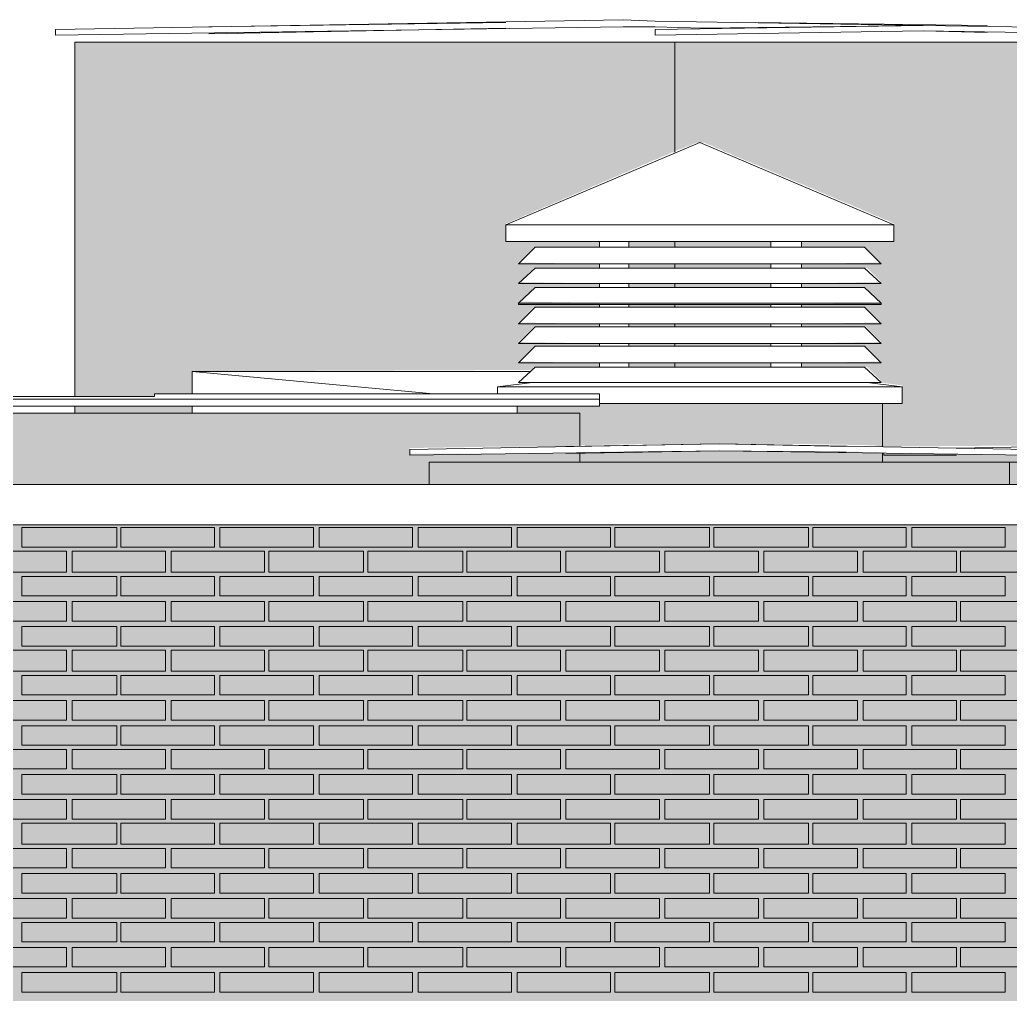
# Model space of a CAD drawing. Header units: millimetres. Extents: x -28928 to 100580, y -22867 to 36490.
# Drawn here: x -16805 to -13801, y 7605 to 10560 of the extents above; entities that cross this region are included whole.
import ezdxf

# ---------------------------------------------------------------- set-up
doc = ezdxf.new("R2010")
doc.units = ezdxf.units.MM
doc.layers.add('PDF _Геометрия', color=7, linetype='Continuous', true_color=0x8f8e8d)
doc.layers.add('PDF _Сплошная заливка', color=7, linetype='Continuous', true_color=0xffffff)

msp = doc.modelspace()

# ---------------------------------------------------------------- hatches: boundary and pattern name
at = {"layer": 'PDF _Сплошная заливка', "true_color": 0x383e42, "transparency": 33554559}
h = msp.add_hatch(color=250, dxfattribs=at)
h.paths.add_polyline_path([(-14818.2, 9819.5), (-14957.8, 9819.5), (-14957.8, 9806.8), (-14818.2, 9806.8)])
h.paths.add_polyline_path([(-14818.2, 9578.4), (-14957.8, 9578.4), (-14957.8, 9569.9), (-14818.2, 9569.9)])
h.paths.add_polyline_path([(-14818.2, 9519.1), (-14957.8, 9519.1), (-14957.8, 9506.4), (-14818.2, 9506.4)])
h.paths.add_polyline_path([(-14818.2, 9637.6), (-14957.8, 9637.6), (-14957.8, 9629.1), (-14818.2, 9629.1)])
h.paths.add_polyline_path([(-16282, 9366.8), (-16282, 9388), (-16637.4, 9388), (-16637.4, 9366.8)])
h.paths.add_polyline_path([(-14818.2, 9696.8), (-14957.8, 9696.8), (-14957.8, 9688.4), (-14818.2, 9688.4)])
h.paths.add_polyline_path([(-14826.6, 10158), (-14818.2, 10158), (-14818.2, 10492.2), (-16637.4, 10492.2), (-16637.4, 9417.6), (-16396.3, 9417.6), (-16396.3, 9426), (-16282, 9426), (-16282, 9493.7), (-15258.2, 9498), (-15249.7, 9502.2), (-15245.5, 9506.4), (-15046.6, 9506.4), (-15046.6, 9519.1), (-15292, 9523.4), (-15245.5, 9569.9), (-15046.6, 9569.9), (-15046.6, 9578.4), (-15292, 9582.6), (-15245.5, 9629.1), (-15046.6, 9629.1), (-15046.6, 9637.6), (-15292, 9641.8), (-15245.5, 9688.4), (-15046.6, 9688.4), (-15046.6, 9701), (-15292, 9705.3), (-15283.6, 9709.5), (-15245.5, 9747.6), (-15046.6, 9747.6), (-15046.6, 9760.3), (-15292, 9764.5), (-15283.6, 9768.7), (-15245.5, 9806.8), (-15046.6, 9806.8), (-15046.6, 9819.5), (-15292, 9823.7), (-15245.5, 9870.3), (-15046.6, 9870.3), (-15046.6, 9887.2), (-15330.1, 9887.2), (-15330.1, 9942.2), (-15317.4, 9946.4), (-15300.5, 9954.9), (-15287.8, 9959.1), (-15270.9, 9967.6), (-15258.2, 9971.8), (-15241.3, 9980.3), (-15228.6, 9984.5), (-15211.6, 9993), (-15198.9, 9997.2), (-15182, 10005.7), (-15169.3, 10009.9), (-15152.4, 10018.4), (-15139.7, 10022.6), (-15122.8, 10031), (-15110.1, 10035.3), (-15093.2, 10043.7), (-15080.5, 10048), (-15063.6, 10056.4), (-15050.9, 10060.7), (-15033.9, 10069.1), (-15021.3, 10073.4), (-15004.3, 10081.8), (-14991.6, 10086), (-14974.7, 10094.5), (-14962, 10098.7), (-14945.1, 10107.2), (-14932.4, 10111.4), (-14915.5, 10119.9), (-14902.8, 10124.1), (-14885.9, 10132.6), (-14873.2, 10136.8), (-14856.3, 10145.3), (-14843.6, 10149.5)])
h.paths.add_polyline_path([(-14818.2, 9760.3), (-14957.8, 9760.3), (-14957.8, 9747.6), (-14818.2, 9747.6)])
h.paths.add_polyline_path([(-14818.2, 9887.2), (-14957.8, 9887.2), (-14957.8, 9870.3), (-14818.2, 9870.3)])
h = msp.add_hatch(color=250, dxfattribs=at)
h.paths.add_polyline_path([(-13692.8, 9269.5), (-13422, 9269.5), (-13422, 10492.2), (-14818.2, 10492.2), (-14818.2, 10162.2), (-14792.8, 10170.7), (-14784.3, 10174.9), (-14771.6, 10179.1), (-14763.2, 10183.4), (-14750.5, 10187.6), (-14729.3, 10187.6), (-14720.9, 10183.4), (-14708.2, 10179.1), (-14691.3, 10170.7), (-14678.6, 10166.4), (-14661.6, 10158), (-14648.9, 10153.7), (-14632, 10145.3), (-14619.3, 10141), (-14602.4, 10132.6), (-14589.7, 10128.4), (-14581.3, 10124.1), (-14568.6, 10119.9), (-14551.6, 10111.4), (-14538.9, 10107.2), (-14522, 10098.7), (-14509.3, 10094.5), (-14492.4, 10086), (-14479.7, 10081.8), (-14462.8, 10073.4), (-14450.1, 10069.1), (-14441.6, 10064.9), (-14428.9, 10060.7), (-14412, 10052.2), (-14399.3, 10048), (-14382.4, 10039.5), (-14369.7, 10035.3), (-14352.8, 10026.8), (-14340.1, 10022.6), (-14323.2, 10014.1), (-14310.5, 10009.9), (-14302, 10005.7), (-14289.3, 10001.4), (-14272.4, 9993), (-14259.7, 9988.7), (-14242.8, 9980.3), (-14230.1, 9976), (-14213.2, 9967.6), (-14200.5, 9963.4), (-14183.6, 9954.9), (-14170.9, 9950.7), (-14153.9, 9942.2), (-14153.9, 9887.2), (-14433.2, 9887.2), (-14433.2, 9870.3), (-14238.6, 9870.3), (-14192, 9823.7), (-14433.2, 9819.5), (-14433.2, 9806.8), (-14234.3, 9806.8), (-14192, 9764.5), (-14433.2, 9760.3), (-14433.2, 9747.6), (-14238.6, 9747.6), (-14192, 9701), (-14433.2, 9696.8), (-14433.2, 9688.4), (-14238.6, 9688.4), (-14192, 9641.8), (-14433.2, 9637.6), (-14433.2, 9629.1), (-14238.6, 9629.1), (-14192, 9582.6), (-14433.2, 9578.4), (-14433.2, 9569.9), (-14238.6, 9569.9), (-14192, 9523.4), (-14433.2, 9519.1), (-14433.2, 9506.4), (-14234.3, 9506.4), (-14192, 9464.1), (-14196.3, 9459.9), (-14128.6, 9451.4), (-14128.6, 9396.4), (-14187.8, 9396.4), (-14187.8, 9265.3)])
h.paths.add_polyline_path([(-14187.8, 9244.1), (-14187.8, 9218.7), (-13422, 9218.7), (-13422, 9248.4), (-13743.6, 9248.4), (-13743.6, 9239.9), (-14183.6, 9244.1)])
h.paths.add_polyline_path([(-14526.3, 9519.1), (-14818.2, 9519.1), (-14818.2, 9506.4), (-14526.3, 9506.4)])
h.paths.add_polyline_path([(-14526.3, 9578.4), (-14818.2, 9578.4), (-14818.2, 9569.9), (-14526.3, 9569.9)])
h.paths.add_polyline_path([(-14526.3, 9637.6), (-14818.2, 9637.6), (-14818.2, 9629.1), (-14526.3, 9629.1)])
h.paths.add_polyline_path([(-14526.3, 9696.8), (-14818.2, 9696.8), (-14818.2, 9688.4), (-14526.3, 9688.4)])
h.paths.add_polyline_path([(-14526.3, 9760.3), (-14818.2, 9760.3), (-14818.2, 9747.6), (-14526.3, 9747.6)])
h.paths.add_polyline_path([(-14526.3, 9819.5), (-14818.2, 9819.5), (-14818.2, 9806.8), (-14526.3, 9806.8)])
h.paths.add_polyline_path([(-14526.3, 9887.2), (-14818.2, 9887.2), (-14818.2, 9870.3), (-14526.3, 9870.3)])
h = msp.add_hatch(color=250, dxfattribs=at)
h.paths.add_polyline_path([(-14217.4, 9269.5), (-14187.8, 9265.3), (-14187.8, 9396.4), (-15046.6, 9396.4), (-15046.6, 9388), (-15296.3, 9388), (-15296.3, 9366.8), (-15105.9, 9366.8), (-15105.9, 9269.5), (-14894.3, 9273.7), (-14450.1, 9273.7)])
h.paths.add_polyline_path([(-14187.8, 9248.4), (-14433.2, 9252.6), (-14894.3, 9252.6), (-15105.9, 9248.4), (-15105.9, 9218.7), (-14187.8, 9218.7)])
msp.add_hatch(color=250, dxfattribs=at).paths.add_polyline_path([(-15105.9, 9244.1), (-15622, 9244.1), (-15622, 9261), (-15363.9, 9265.3), (-15105.9, 9265.3), (-15105.9, 9366.8), (-19594.7, 9366.8), (-19594.7, 9151), (-15562.8, 9151), (-15562.8, 9218.7), (-15105.9, 9218.7)])
at = {"layer": 'PDF _Сплошная заливка', "true_color": 0xdcd6cf, "transparency": 33554559}
h = msp.add_hatch(color=254, dxfattribs=at)
h.paths.add_polyline_path([(-15922.4, -4713.2), (-15922.4, -1464), (-13823.9, -1464), (-13823.9, -4713.2), (-13561.6, -4713.2), (-13561.6, -1163.6), (-19459.3, -1163.6), (-19459.3, -4713.2), (-17919.3, -4713.2), (-17919.3, -1464), (-16518.9, -1464), (-16518.9, -4713.2)])
h.paths.add_polyline_path([(-19700.5, -482.4), (-9335.1, -482.4), (-9335.1, 4218), (-12072.4, 4218), (-12072.4, 6929.9), (-9335.1, 6929.9), (-9335.1, 9028.4), (-21815.9, 9028.4), (-21815.9, -4713.2), (-19776.6, -4713.2), (-19776.6, -727.8), (-19730.1, -727.8), (-19730.1, -820.9), (-19708.9, -820.9), (-19708.9, -719.3), (-19700.5, -719.3)])
h.paths.add_polyline_path([(-10972.4, -4713.2), (-10972.4, -1464), (-9576.3, -1464), (-9576.3, -4713.2), (-9335.1, -4713.2), (-9335.1, -1163.6), (-13383.9, -1163.6), (-13383.9, -4713.2), (-13121.6, -4713.2), (-13121.6, -1464), (-11323.6, -1464), (-11323.6, -4713.2)])

# ---------------------------------------------------------------- linework, layer by layer
at = {"layer": 'PDF _Геометрия', "color": 7, "lineweight": 9}
for points in [[(-16696.6, 10530.3), (-14974.7, 10559.9), (-14877.4, 10555.7), (-14065.1, 10543), (-13257, 10530.3), (-13257, 10513.4), (-14065.1, 10526), (-14877.4, 10513.4), (-14877.4, 10530.3), (-14065.1, 10543), (-14733.6, 10534.5), (-14877.4, 10538.7), (-14974.7, 10538.7), (-16696.6, 10513.4)], [(-15330.1, 9938), (-14153.9, 9938), (-14153.9, 9887.2), (-15330.1, 9887.2)], [(-15046.6, 9887.2), (-15046.6, 9870.3)], [(-14526.3, 9887.2), (-14526.3, 9870.3)], [(-15046.6, 9819.5), (-15046.6, 9806.8)], [(-14957.8, 9806.8), (-14957.8, 9819.5)], [(-14526.3, 9819.5), (-14526.3, 9806.8)], [(-14433.2, 9806.8), (-14433.2, 9819.5)], [(-15046.6, 9760.3), (-15046.6, 9747.6)], [(-14957.8, 9747.6), (-14957.8, 9760.3)], [(-14526.3, 9760.3), (-14526.3, 9747.6)], [(-14433.2, 9747.6), (-14433.2, 9760.3)], [(-15292, 9701), (-15292, 9696.8), (-14192, 9696.8), (-14192, 9701)], [(-15046.6, 9696.8), (-15046.6, 9688.4)], [(-14957.8, 9688.4), (-14957.8, 9696.8)], [(-14526.3, 9696.8), (-14526.3, 9688.4)], [(-14433.2, 9688.4), (-14433.2, 9696.8)], [(-15046.6, 9637.6), (-15046.6, 9629.1)], [(-14957.8, 9629.1), (-14957.8, 9637.6)], [(-14526.3, 9637.6), (-14526.3, 9629.1)], [(-14433.2, 9629.1), (-14433.2, 9637.6)], [(-15046.6, 9578.4), (-15046.6, 9569.9)], [(-14957.8, 9569.9), (-14957.8, 9578.4)], [(-14526.3, 9578.4), (-14526.3, 9569.9)], [(-14433.2, 9569.9), (-14433.2, 9578.4)], [(-16282, 9493.7), (-16282, 9426), (-16282, 9493.7), (-15258.2, 9493.7)], [(-15046.6, 9519.1), (-15046.6, 9506.4)], [(-14957.8, 9506.4), (-14957.8, 9519.1)], [(-14526.3, 9519.1), (-14526.3, 9506.4)], [(-14433.2, 9506.4), (-14433.2, 9519.1)], [(-19653.9, 9409.1), (-15046.6, 9409.1), (-15046.6, 9426), (-16396.3, 9426), (-16396.3, 9417.6), (-17145.1, 9417.6), (-17145.1, 9426), (-18194.3, 9426), (-18194.3, 9417.6), (-18943.2, 9417.6), (-18943.2, 9426), (-19653.9, 9426)], [(-16282, 9366.8), (-16282, 9388)]]:
    msp.add_lwpolyline(points, close=True, dxfattribs=at)
for points in [[(-16231.3, 10538.7), (-15330.1, 10551.4)], [(-14572.8, 10551.4), (-13870.5, 10543)], [(-15330.1, 10534.5), (-16231.3, 10517.6)], [(-13870.5, 10521.8), (-14065.1, 10526)], [(-14818.2, 10492.2), (-16637.4, 10492.2), (-16637.4, 9417.6)], [(-14818.2, 10158), (-14818.2, 10492.2), (-13422, 10492.2), (-13316.3, 10492.2), (-13316.3, 9269.5), (-13316.3, 10263.7)], [(-14153.9, 9938), (-14742, 10187.6), (-15330.1, 9938)], [(-14957.8, 9870.3), (-14957.8, 9887.2), (-14957.8, 9870.3)], [(-14818.2, 9887.2), (-14818.2, 9870.3)], [(-14433.2, 9870.3), (-14433.2, 9887.2), (-14433.2, 9870.3)], [(-14192, 9819.5), (-14242.8, 9870.3), (-15241.3, 9870.3), (-15292, 9819.5)], [(-15292, 9819.5), (-14192, 9819.5), (-15292, 9819.5)], [(-14192, 9760.3), (-14242.8, 9806.8), (-15241.3, 9806.8), (-15292, 9760.3)], [(-14818.2, 9819.5), (-14818.2, 9806.8)], [(-15292, 9760.3), (-14192, 9760.3), (-15292, 9760.3)], [(-14192, 9701), (-14242.8, 9747.6), (-15241.3, 9747.6), (-15292, 9701)], [(-14818.2, 9760.3), (-14818.2, 9747.6)], [(-14192, 9637.6), (-14242.8, 9688.4), (-15241.3, 9688.4), (-15292, 9637.6)], [(-14818.2, 9696.8), (-14818.2, 9688.4)], [(-15292, 9637.6), (-14192, 9637.6), (-15292, 9637.6)], [(-14192, 9578.4), (-14242.8, 9629.1), (-15241.3, 9629.1), (-15292, 9578.4)], [(-14818.2, 9637.6), (-14818.2, 9629.1)], [(-15292, 9578.4), (-14192, 9578.4), (-15292, 9578.4)], [(-14192, 9519.1), (-14242.8, 9569.9), (-15241.3, 9569.9), (-15292, 9519.1)], [(-14818.2, 9578.4), (-14818.2, 9569.9)], [(-15550.1, 9426), (-16282, 9493.7)], [(-15292, 9519.1), (-14192, 9519.1), (-15292, 9519.1)], [(-14192, 9459.9), (-14242.8, 9506.4), (-15241.3, 9506.4), (-15292, 9459.9)], [(-14818.2, 9519.1), (-14818.2, 9506.4)], [(-14128.6, 9447.2), (-15355.5, 9447.2), (-15249.7, 9459.9)], [(-15355.5, 9426), (-15355.5, 9447.2)], [(-15292, 9459.9), (-14192, 9459.9), (-15292, 9459.9)], [(-14234.3, 9459.9), (-14128.6, 9447.2), (-14128.6, 9396.4), (-15046.6, 9396.4)], [(-15046.6, 9409.1), (-15046.6, 9388), (-19653.9, 9388), (-19653.9, 9404.9)], [(-19653.9, 9409.1), (-19653.9, 9388), (-15046.6, 9388), (-15046.6, 9404.9)], [(-16637.4, 9388), (-16637.4, 9366.8)], [(-15296.3, 9388), (-15296.3, 9366.8)], [(-14187.8, 9265.3), (-14187.8, 9396.4), (-14132.8, 9396.4)], [(-15105.9, 9265.3), (-15105.9, 9366.8), (-19594.7, 9366.8), (-19594.7, 9151)], [(-15148.2, 9244.1), (-14682.8, 9252.6), (-15622, 9239.9), (-15622, 9256.8), (-14682.8, 9273.7), (-15148.2, 9265.3)], [(-14297.8, 9265.3), (-14682.8, 9273.7), (-13743.6, 9256.8), (-13743.6, 9239.9), (-14682.8, 9252.6), (-14297.8, 9248.4)], [(-13963.6, 9261), (-13244.3, 9273.7), (-13616.6, 9265.3)], [(-15105.9, 9218.7), (-15105.9, 9244.1)], [(-14187.8, 9218.7), (-14187.8, 9244.1)], [(-13963.6, 9239.9), (-14183.6, 9239.9), (-14183.6, 9244.1)], [(-13802.8, 9151), (-13802.8, 9218.7), (-15562.8, 9218.7), (-15562.8, 9151)], [(-12364.3, 9151), (-12364.3, 9218.7), (-14120.1, 9218.7)], [(-21875.1, 9028.4), (-21875.1, 9151), (29681.1, 9151), (29681.1, 9028.4), (-21875.1, 9028.4), (-21875.1, 9151)]]:
    msp.add_lwpolyline(points, dxfattribs=at)
at = {"layer": 'PDF _Геометрия', "lineweight": 9}
for points in [[(-16510.5, 9019.9), (-16510.5, 8960.7), (-16798.2, 8960.7), (-16798.2, 9019.9)], [(-16214.3, 9019.9), (-16214.3, 8960.7), (-16497.8, 8960.7), (-16497.8, 9019.9)], [(-15913.9, 9019.9), (-15913.9, 8960.7), (-16197.4, 8960.7), (-16197.4, 9019.9)], [(-15613.6, 9019.9), (-15613.6, 8960.7), (-15897, 8960.7), (-15897, 9019.9)], [(-15313.2, 9019.9), (-15313.2, 8960.7), (-15596.6, 8960.7), (-15596.6, 9019.9)], [(-15012.8, 9019.9), (-15012.8, 8960.7), (-15296.3, 8960.7), (-15296.3, 9019.9)], [(-14712.4, 9019.9), (-14712.4, 8960.7), (-15000.1, 8960.7), (-15000.1, 9019.9)], [(-14412, 9019.9), (-14412, 8960.7), (-14699.7, 8960.7), (-14699.7, 9019.9)], [(-14115.9, 9019.9), (-14115.9, 8960.7), (-14399.3, 8960.7), (-14399.3, 9019.9)], [(-13815.5, 9019.9), (-13815.5, 8960.7), (-14098.9, 8960.7), (-14098.9, 9019.9)], [(-16662.8, 8884.5), (-16806.6, 8884.5), (-16946.3, 8884.5), (-16946.3, 8948), (-16806.6, 8948), (-16662.8, 8948)], [(-16362.4, 8884.5), (-16506.3, 8884.5), (-16645.9, 8884.5), (-16645.9, 8948), (-16506.3, 8948), (-16362.4, 8948)], [(-16062, 8884.5), (-16205.9, 8884.5), (-16345.5, 8884.5), (-16345.5, 8948), (-16205.9, 8948), (-16062, 8948)], [(-15761.6, 8884.5), (-15905.5, 8884.5), (-16049.3, 8884.5), (-16049.3, 8948), (-15905.5, 8948), (-15761.6, 8948)], [(-15461.3, 8884.5), (-15605.1, 8884.5), (-15748.9, 8884.5), (-15748.9, 8948), (-15605.1, 8948), (-15461.3, 8948)], [(-15165.1, 8884.5), (-15304.7, 8884.5), (-15448.6, 8884.5), (-15448.6, 8948), (-15304.7, 8948), (-15165.1, 8948)], [(-14864.7, 8884.5), (-15004.3, 8884.5), (-15148.2, 8884.5), (-15148.2, 8948), (-15004.3, 8948), (-14864.7, 8948)], [(-14564.3, 8884.5), (-14703.9, 8884.5), (-14847.8, 8884.5), (-14847.8, 8948), (-14703.9, 8948), (-14564.3, 8948)], [(-14263.9, 8884.5), (-14407.8, 8884.5), (-14547.4, 8884.5), (-14547.4, 8948), (-14407.8, 8948), (-14263.9, 8948)], [(-13963.6, 8884.5), (-14107.4, 8884.5), (-14247, 8884.5), (-14247, 8948), (-14107.4, 8948), (-13963.6, 8948)], [(-13663.2, 8884.5), (-13807, 8884.5), (-13950.9, 8884.5), (-13950.9, 8948), (-13807, 8948), (-13663.2, 8948)], [(-16510.5, 8871.8), (-16510.5, 8812.6), (-16798.2, 8812.6), (-16798.2, 8871.8)], [(-16214.3, 8871.8), (-16214.3, 8812.6), (-16497.8, 8812.6), (-16497.8, 8871.8)], [(-15913.9, 8871.8), (-15913.9, 8812.6), (-16197.4, 8812.6), (-16197.4, 8871.8)], [(-15613.6, 8871.8), (-15613.6, 8812.6), (-15897, 8812.6), (-15897, 8871.8)], [(-15313.2, 8871.8), (-15313.2, 8812.6), (-15596.6, 8812.6), (-15596.6, 8871.8)], [(-15012.8, 8871.8), (-15012.8, 8812.6), (-15296.3, 8812.6), (-15296.3, 8871.8)], [(-14712.4, 8871.8), (-14712.4, 8812.6), (-15000.1, 8812.6), (-15000.1, 8871.8)], [(-14412, 8871.8), (-14412, 8812.6), (-14699.7, 8812.6), (-14699.7, 8871.8)], [(-14115.9, 8871.8), (-14115.9, 8812.6), (-14399.3, 8812.6), (-14399.3, 8871.8)], [(-13815.5, 8871.8), (-13815.5, 8812.6), (-14098.9, 8812.6), (-14098.9, 8871.8)], [(-16662.8, 8736.4), (-16806.6, 8736.4), (-16946.3, 8736.4), (-16946.3, 8795.7), (-16806.6, 8795.7), (-16662.8, 8795.7)], [(-16362.4, 8736.4), (-16506.3, 8736.4), (-16645.9, 8736.4), (-16645.9, 8795.7), (-16506.3, 8795.7), (-16362.4, 8795.7)], [(-16062, 8736.4), (-16205.9, 8736.4), (-16345.5, 8736.4), (-16345.5, 8795.7), (-16205.9, 8795.7), (-16062, 8795.7)], [(-15761.6, 8736.4), (-15905.5, 8736.4), (-16049.3, 8736.4), (-16049.3, 8795.7), (-15905.5, 8795.7), (-15761.6, 8795.7)], [(-15461.3, 8736.4), (-15605.1, 8736.4), (-15748.9, 8736.4), (-15748.9, 8795.7), (-15605.1, 8795.7), (-15461.3, 8795.7)], [(-15165.1, 8736.4), (-15304.7, 8736.4), (-15448.6, 8736.4), (-15448.6, 8795.7), (-15304.7, 8795.7), (-15165.1, 8795.7)], [(-14864.7, 8736.4), (-15004.3, 8736.4), (-15148.2, 8736.4), (-15148.2, 8795.7), (-15004.3, 8795.7), (-14864.7, 8795.7)], [(-14564.3, 8736.4), (-14703.9, 8736.4), (-14847.8, 8736.4), (-14847.8, 8795.7), (-14703.9, 8795.7), (-14564.3, 8795.7)], [(-14263.9, 8736.4), (-14407.8, 8736.4), (-14547.4, 8736.4), (-14547.4, 8795.7), (-14407.8, 8795.7), (-14263.9, 8795.7)], [(-13963.6, 8736.4), (-14107.4, 8736.4), (-14247, 8736.4), (-14247, 8795.7), (-14107.4, 8795.7), (-13963.6, 8795.7)], [(-13663.2, 8736.4), (-13807, 8736.4), (-13950.9, 8736.4), (-13950.9, 8795.7), (-13807, 8795.7), (-13663.2, 8795.7)], [(-16510.5, 8719.5), (-16510.5, 8660.3), (-16798.2, 8660.3), (-16798.2, 8719.5)], [(-16214.3, 8719.5), (-16214.3, 8660.3), (-16497.8, 8660.3), (-16497.8, 8719.5)], [(-15913.9, 8719.5), (-15913.9, 8660.3), (-16197.4, 8660.3), (-16197.4, 8719.5)], [(-15613.6, 8719.5), (-15613.6, 8660.3), (-15897, 8660.3), (-15897, 8719.5)], [(-15313.2, 8719.5), (-15313.2, 8660.3), (-15596.6, 8660.3), (-15596.6, 8719.5)], [(-15012.8, 8719.5), (-15012.8, 8660.3), (-15296.3, 8660.3), (-15296.3, 8719.5)], [(-14712.4, 8719.5), (-14712.4, 8660.3), (-15000.1, 8660.3), (-15000.1, 8719.5)], [(-14412, 8719.5), (-14412, 8660.3), (-14699.7, 8660.3), (-14699.7, 8719.5)], [(-14115.9, 8719.5), (-14115.9, 8660.3), (-14399.3, 8660.3), (-14399.3, 8719.5)], [(-13815.5, 8719.5), (-13815.5, 8660.3), (-14098.9, 8660.3), (-14098.9, 8719.5)], [(-16662.8, 8584.1), (-16806.6, 8584.1), (-16946.3, 8584.1), (-16946.3, 8647.6), (-16806.6, 8647.6), (-16662.8, 8647.6)], [(-16362.4, 8584.1), (-16506.3, 8584.1), (-16645.9, 8584.1), (-16645.9, 8647.6), (-16506.3, 8647.6), (-16362.4, 8647.6)], [(-16062, 8584.1), (-16205.9, 8584.1), (-16345.5, 8584.1), (-16345.5, 8647.6), (-16205.9, 8647.6), (-16062, 8647.6)], [(-15761.6, 8584.1), (-15905.5, 8584.1), (-16049.3, 8584.1), (-16049.3, 8647.6), (-15905.5, 8647.6), (-15761.6, 8647.6)], [(-15461.3, 8584.1), (-15605.1, 8584.1), (-15748.9, 8584.1), (-15748.9, 8647.6), (-15605.1, 8647.6), (-15461.3, 8647.6)], [(-15165.1, 8584.1), (-15304.7, 8584.1), (-15448.6, 8584.1), (-15448.6, 8647.6), (-15304.7, 8647.6), (-15165.1, 8647.6)], [(-14864.7, 8584.1), (-15004.3, 8584.1), (-15148.2, 8584.1), (-15148.2, 8647.6), (-15004.3, 8647.6), (-14864.7, 8647.6)], [(-14564.3, 8584.1), (-14703.9, 8584.1), (-14847.8, 8584.1), (-14847.8, 8647.6), (-14703.9, 8647.6), (-14564.3, 8647.6)], [(-14263.9, 8584.1), (-14407.8, 8584.1), (-14547.4, 8584.1), (-14547.4, 8647.6), (-14407.8, 8647.6), (-14263.9, 8647.6)], [(-13963.6, 8584.1), (-14107.4, 8584.1), (-14247, 8584.1), (-14247, 8647.6), (-14107.4, 8647.6), (-13963.6, 8647.6)], [(-13663.2, 8584.1), (-13807, 8584.1), (-13950.9, 8584.1), (-13950.9, 8647.6), (-13807, 8647.6), (-13663.2, 8647.6)], [(-16510.5, 8571.4), (-16510.5, 8512.2), (-16798.2, 8512.2), (-16798.2, 8571.4)], [(-16214.3, 8571.4), (-16214.3, 8512.2), (-16497.8, 8512.2), (-16497.8, 8571.4)], [(-15913.9, 8571.4), (-15913.9, 8512.2), (-16197.4, 8512.2), (-16197.4, 8571.4)], [(-15613.6, 8571.4), (-15613.6, 8512.2), (-15897, 8512.2), (-15897, 8571.4)], [(-15313.2, 8571.4), (-15313.2, 8512.2), (-15596.6, 8512.2), (-15596.6, 8571.4)], [(-15012.8, 8571.4), (-15012.8, 8512.2), (-15296.3, 8512.2), (-15296.3, 8571.4)], [(-14712.4, 8571.4), (-14712.4, 8512.2), (-15000.1, 8512.2), (-15000.1, 8571.4)], [(-14412, 8571.4), (-14412, 8512.2), (-14699.7, 8512.2), (-14699.7, 8571.4)], [(-14115.9, 8571.4), (-14115.9, 8512.2), (-14399.3, 8512.2), (-14399.3, 8571.4)], [(-13815.5, 8571.4), (-13815.5, 8512.2), (-14098.9, 8512.2), (-14098.9, 8571.4)], [(-16662.8, 8436), (-16806.6, 8436), (-16946.3, 8436), (-16946.3, 8495.3), (-16806.6, 8495.3), (-16662.8, 8495.3)], [(-16362.4, 8436), (-16506.3, 8436), (-16645.9, 8436), (-16645.9, 8495.3), (-16506.3, 8495.3), (-16362.4, 8495.3)], [(-16062, 8436), (-16205.9, 8436), (-16345.5, 8436), (-16345.5, 8495.3), (-16205.9, 8495.3), (-16062, 8495.3)], [(-15761.6, 8436), (-15905.5, 8436), (-16049.3, 8436), (-16049.3, 8495.3), (-15905.5, 8495.3), (-15761.6, 8495.3)], [(-15461.3, 8436), (-15605.1, 8436), (-15748.9, 8436), (-15748.9, 8495.3), (-15605.1, 8495.3), (-15461.3, 8495.3)], [(-15165.1, 8436), (-15304.7, 8436), (-15448.6, 8436), (-15448.6, 8495.3), (-15304.7, 8495.3), (-15165.1, 8495.3)], [(-14864.7, 8436), (-15004.3, 8436), (-15148.2, 8436), (-15148.2, 8495.3), (-15004.3, 8495.3), (-14864.7, 8495.3)], [(-14564.3, 8436), (-14703.9, 8436), (-14847.8, 8436), (-14847.8, 8495.3), (-14703.9, 8495.3), (-14564.3, 8495.3)], [(-14263.9, 8436), (-14407.8, 8436), (-14547.4, 8436), (-14547.4, 8495.3), (-14407.8, 8495.3), (-14263.9, 8495.3)], [(-13963.6, 8436), (-14107.4, 8436), (-14247, 8436), (-14247, 8495.3), (-14107.4, 8495.3), (-13963.6, 8495.3)], [(-13663.2, 8436), (-13807, 8436), (-13950.9, 8436), (-13950.9, 8495.3), (-13807, 8495.3), (-13663.2, 8495.3)], [(-16510.5, 8419.1), (-16510.5, 8359.9), (-16798.2, 8359.9), (-16798.2, 8419.1)], [(-16214.3, 8419.1), (-16214.3, 8359.9), (-16497.8, 8359.9), (-16497.8, 8419.1)], [(-15913.9, 8419.1), (-15913.9, 8359.9), (-16197.4, 8359.9), (-16197.4, 8419.1)], [(-15613.6, 8419.1), (-15613.6, 8359.9), (-15897, 8359.9), (-15897, 8419.1)], [(-15313.2, 8419.1), (-15313.2, 8359.9), (-15596.6, 8359.9), (-15596.6, 8419.1)], [(-15012.8, 8419.1), (-15012.8, 8359.9), (-15296.3, 8359.9), (-15296.3, 8419.1)], [(-14712.4, 8419.1), (-14712.4, 8359.9), (-15000.1, 8359.9), (-15000.1, 8419.1)], [(-14412, 8419.1), (-14412, 8359.9), (-14699.7, 8359.9), (-14699.7, 8419.1)], [(-14115.9, 8419.1), (-14115.9, 8359.9), (-14399.3, 8359.9), (-14399.3, 8419.1)], [(-13815.5, 8419.1), (-13815.5, 8359.9), (-14098.9, 8359.9), (-14098.9, 8419.1)], [(-16662.8, 8288), (-16806.6, 8288), (-16946.3, 8288), (-16946.3, 8347.2), (-16806.6, 8347.2), (-16662.8, 8347.2)], [(-16362.4, 8288), (-16506.3, 8288), (-16645.9, 8288), (-16645.9, 8347.2), (-16506.3, 8347.2), (-16362.4, 8347.2)], [(-16062, 8288), (-16205.9, 8288), (-16345.5, 8288), (-16345.5, 8347.2), (-16205.9, 8347.2), (-16062, 8347.2)], [(-15761.6, 8288), (-15905.5, 8288), (-16049.3, 8288), (-16049.3, 8347.2), (-15905.5, 8347.2), (-15761.6, 8347.2)], [(-15461.3, 8288), (-15605.1, 8288), (-15748.9, 8288), (-15748.9, 8347.2), (-15605.1, 8347.2), (-15461.3, 8347.2)], [(-15165.1, 8288), (-15304.7, 8288), (-15448.6, 8288), (-15448.6, 8347.2), (-15304.7, 8347.2), (-15165.1, 8347.2)], [(-14864.7, 8288), (-15004.3, 8288), (-15148.2, 8288), (-15148.2, 8347.2), (-15004.3, 8347.2), (-14864.7, 8347.2)], [(-14564.3, 8288), (-14703.9, 8288), (-14847.8, 8288), (-14847.8, 8347.2), (-14703.9, 8347.2), (-14564.3, 8347.2)], [(-14263.9, 8288), (-14407.8, 8288), (-14547.4, 8288), (-14547.4, 8347.2), (-14407.8, 8347.2), (-14263.9, 8347.2)], [(-13963.6, 8288), (-14107.4, 8288), (-14247, 8288), (-14247, 8347.2), (-14107.4, 8347.2), (-13963.6, 8347.2)], [(-13663.2, 8288), (-13807, 8288), (-13950.9, 8288), (-13950.9, 8347.2), (-13807, 8347.2), (-13663.2, 8347.2)], [(-16510.5, 8271), (-16510.5, 8211.8), (-16798.2, 8211.8), (-16798.2, 8271)], [(-16214.3, 8271), (-16214.3, 8211.8), (-16497.8, 8211.8), (-16497.8, 8271)], [(-15913.9, 8271), (-15913.9, 8211.8), (-16197.4, 8211.8), (-16197.4, 8271)], [(-15613.6, 8271), (-15613.6, 8211.8), (-15897, 8211.8), (-15897, 8271)], [(-15313.2, 8271), (-15313.2, 8211.8), (-15596.6, 8211.8), (-15596.6, 8271)], [(-15012.8, 8271), (-15012.8, 8211.8), (-15296.3, 8211.8), (-15296.3, 8271)], [(-14712.4, 8271), (-14712.4, 8211.8), (-15000.1, 8211.8), (-15000.1, 8271)], [(-14412, 8271), (-14412, 8211.8), (-14699.7, 8211.8), (-14699.7, 8271)], [(-14115.9, 8271), (-14115.9, 8211.8), (-14399.3, 8211.8), (-14399.3, 8271)], [(-13815.5, 8271), (-13815.5, 8211.8), (-14098.9, 8211.8), (-14098.9, 8271)], [(-16662.8, 8135.7), (-16806.6, 8135.7), (-16946.3, 8135.7), (-16946.3, 8194.9), (-16806.6, 8194.9), (-16662.8, 8194.9)], [(-16362.4, 8135.7), (-16506.3, 8135.7), (-16645.9, 8135.7), (-16645.9, 8194.9), (-16506.3, 8194.9), (-16362.4, 8194.9)], [(-16062, 8135.7), (-16205.9, 8135.7), (-16345.5, 8135.7), (-16345.5, 8194.9), (-16205.9, 8194.9), (-16062, 8194.9)], [(-15761.6, 8135.7), (-15905.5, 8135.7), (-16049.3, 8135.7), (-16049.3, 8194.9), (-15905.5, 8194.9), (-15761.6, 8194.9)], [(-15461.3, 8135.7), (-15605.1, 8135.7), (-15748.9, 8135.7), (-15748.9, 8194.9), (-15605.1, 8194.9), (-15461.3, 8194.9)], [(-15165.1, 8135.7), (-15304.7, 8135.7), (-15448.6, 8135.7), (-15448.6, 8194.9), (-15304.7, 8194.9), (-15165.1, 8194.9)], [(-14864.7, 8135.7), (-15004.3, 8135.7), (-15148.2, 8135.7), (-15148.2, 8194.9), (-15004.3, 8194.9), (-14864.7, 8194.9)], [(-14564.3, 8135.7), (-14703.9, 8135.7), (-14847.8, 8135.7), (-14847.8, 8194.9), (-14703.9, 8194.9), (-14564.3, 8194.9)], [(-14263.9, 8135.7), (-14407.8, 8135.7), (-14547.4, 8135.7), (-14547.4, 8194.9), (-14407.8, 8194.9), (-14263.9, 8194.9)], [(-13963.6, 8135.7), (-14107.4, 8135.7), (-14247, 8135.7), (-14247, 8194.9), (-14107.4, 8194.9), (-13963.6, 8194.9)], [(-13663.2, 8135.7), (-13807, 8135.7), (-13950.9, 8135.7), (-13950.9, 8194.9), (-13807, 8194.9), (-13663.2, 8194.9)], [(-16510.5, 8123), (-16510.5, 8059.5), (-16798.2, 8059.5), (-16798.2, 8123)], [(-16214.3, 8123), (-16214.3, 8059.5), (-16497.8, 8059.5), (-16497.8, 8123)], [(-15913.9, 8123), (-15913.9, 8059.5), (-16197.4, 8059.5), (-16197.4, 8123)], [(-15613.6, 8123), (-15613.6, 8059.5), (-15897, 8059.5), (-15897, 8123)], [(-15313.2, 8123), (-15313.2, 8059.5), (-15596.6, 8059.5), (-15596.6, 8123)], [(-15012.8, 8123), (-15012.8, 8059.5), (-15296.3, 8059.5), (-15296.3, 8123)], [(-14712.4, 8123), (-14712.4, 8059.5), (-15000.1, 8059.5), (-15000.1, 8123)], [(-14412, 8123), (-14412, 8059.5), (-14699.7, 8059.5), (-14699.7, 8123)], [(-14115.9, 8123), (-14115.9, 8059.5), (-14399.3, 8059.5), (-14399.3, 8123)], [(-13815.5, 8123), (-13815.5, 8059.5), (-14098.9, 8059.5), (-14098.9, 8123)], [(-16662.8, 7987.6), (-16806.6, 7987.6), (-16946.3, 7987.6), (-16946.3, 8046.8), (-16806.6, 8046.8), (-16662.8, 8046.8)], [(-16362.4, 7987.6), (-16506.3, 7987.6), (-16645.9, 7987.6), (-16645.9, 8046.8), (-16506.3, 8046.8), (-16362.4, 8046.8)], [(-16062, 7987.6), (-16205.9, 7987.6), (-16345.5, 7987.6), (-16345.5, 8046.8), (-16205.9, 8046.8), (-16062, 8046.8)], [(-15761.6, 7987.6), (-15905.5, 7987.6), (-16049.3, 7987.6), (-16049.3, 8046.8), (-15905.5, 8046.8), (-15761.6, 8046.8)], [(-15461.3, 7987.6), (-15605.1, 7987.6), (-15748.9, 7987.6), (-15748.9, 8046.8), (-15605.1, 8046.8), (-15461.3, 8046.8)], [(-15165.1, 7987.6), (-15304.7, 7987.6), (-15448.6, 7987.6), (-15448.6, 8046.8), (-15304.7, 8046.8), (-15165.1, 8046.8)], [(-14864.7, 7987.6), (-15004.3, 7987.6), (-15148.2, 7987.6), (-15148.2, 8046.8), (-15004.3, 8046.8), (-14864.7, 8046.8)], [(-14564.3, 7987.6), (-14703.9, 7987.6), (-14847.8, 7987.6), (-14847.8, 8046.8), (-14703.9, 8046.8), (-14564.3, 8046.8)], [(-14263.9, 7987.6), (-14407.8, 7987.6), (-14547.4, 7987.6), (-14547.4, 8046.8), (-14407.8, 8046.8), (-14263.9, 8046.8)], [(-13963.6, 7987.6), (-14107.4, 7987.6), (-14247, 7987.6), (-14247, 8046.8), (-14107.4, 8046.8), (-13963.6, 8046.8)], [(-13663.2, 7987.6), (-13807, 7987.6), (-13950.9, 7987.6), (-13950.9, 8046.8), (-13807, 8046.8), (-13663.2, 8046.8)], [(-16510.5, 7970.7), (-16510.5, 7911.4), (-16798.2, 7911.4), (-16798.2, 7970.7)], [(-16214.3, 7970.7), (-16214.3, 7911.4), (-16497.8, 7911.4), (-16497.8, 7970.7)], [(-15913.9, 7970.7), (-15913.9, 7911.4), (-16197.4, 7911.4), (-16197.4, 7970.7)], [(-15613.6, 7970.7), (-15613.6, 7911.4), (-15897, 7911.4), (-15897, 7970.7)], [(-15313.2, 7970.7), (-15313.2, 7911.4), (-15596.6, 7911.4), (-15596.6, 7970.7)], [(-15012.8, 7970.7), (-15012.8, 7911.4), (-15296.3, 7911.4), (-15296.3, 7970.7)], [(-14712.4, 7970.7), (-14712.4, 7911.4), (-15000.1, 7911.4), (-15000.1, 7970.7)], [(-14412, 7970.7), (-14412, 7911.4), (-14699.7, 7911.4), (-14699.7, 7970.7)], [(-14115.9, 7970.7), (-14115.9, 7911.4), (-14399.3, 7911.4), (-14399.3, 7970.7)], [(-13815.5, 7970.7), (-13815.5, 7911.4), (-14098.9, 7911.4), (-14098.9, 7970.7)], [(-16662.8, 7835.3), (-16806.6, 7835.3), (-16946.3, 7835.3), (-16946.3, 7894.5), (-16806.6, 7894.5), (-16662.8, 7894.5)], [(-16362.4, 7835.3), (-16506.3, 7835.3), (-16645.9, 7835.3), (-16645.9, 7894.5), (-16506.3, 7894.5), (-16362.4, 7894.5)], [(-16062, 7835.3), (-16205.9, 7835.3), (-16345.5, 7835.3), (-16345.5, 7894.5), (-16205.9, 7894.5), (-16062, 7894.5)], [(-15761.6, 7835.3), (-15905.5, 7835.3), (-16049.3, 7835.3), (-16049.3, 7894.5), (-15905.5, 7894.5), (-15761.6, 7894.5)], [(-15461.3, 7835.3), (-15605.1, 7835.3), (-15748.9, 7835.3), (-15748.9, 7894.5), (-15605.1, 7894.5), (-15461.3, 7894.5)], [(-15165.1, 7835.3), (-15304.7, 7835.3), (-15448.6, 7835.3), (-15448.6, 7894.5), (-15304.7, 7894.5), (-15165.1, 7894.5)], [(-14864.7, 7835.3), (-15004.3, 7835.3), (-15148.2, 7835.3), (-15148.2, 7894.5), (-15004.3, 7894.5), (-14864.7, 7894.5)], [(-14564.3, 7835.3), (-14703.9, 7835.3), (-14847.8, 7835.3), (-14847.8, 7894.5), (-14703.9, 7894.5), (-14564.3, 7894.5)], [(-14263.9, 7835.3), (-14407.8, 7835.3), (-14547.4, 7835.3), (-14547.4, 7894.5), (-14407.8, 7894.5), (-14263.9, 7894.5)], [(-13963.6, 7835.3), (-14107.4, 7835.3), (-14247, 7835.3), (-14247, 7894.5), (-14107.4, 7894.5), (-13963.6, 7894.5)], [(-13663.2, 7835.3), (-13807, 7835.3), (-13950.9, 7835.3), (-13950.9, 7894.5), (-13807, 7894.5), (-13663.2, 7894.5)], [(-16510.5, 7822.6), (-16510.5, 7763.4), (-16798.2, 7763.4), (-16798.2, 7822.6)], [(-16214.3, 7822.6), (-16214.3, 7763.4), (-16497.8, 7763.4), (-16497.8, 7822.6)], [(-15913.9, 7822.6), (-15913.9, 7763.4), (-16197.4, 7763.4), (-16197.4, 7822.6)], [(-15613.6, 7822.6), (-15613.6, 7763.4), (-15897, 7763.4), (-15897, 7822.6)], [(-15313.2, 7822.6), (-15313.2, 7763.4), (-15596.6, 7763.4), (-15596.6, 7822.6)], [(-15012.8, 7822.6), (-15012.8, 7763.4), (-15296.3, 7763.4), (-15296.3, 7822.6)], [(-14712.4, 7822.6), (-14712.4, 7763.4), (-15000.1, 7763.4), (-15000.1, 7822.6)], [(-14412, 7822.6), (-14412, 7763.4), (-14699.7, 7763.4), (-14699.7, 7822.6)], [(-14115.9, 7822.6), (-14115.9, 7763.4), (-14399.3, 7763.4), (-14399.3, 7822.6)], [(-13815.5, 7822.6), (-13815.5, 7763.4), (-14098.9, 7763.4), (-14098.9, 7822.6)], [(-16662.8, 7687.2), (-16806.6, 7687.2), (-16946.3, 7687.2), (-16946.3, 7746.4), (-16806.6, 7746.4), (-16662.8, 7746.4)], [(-16362.4, 7687.2), (-16506.3, 7687.2), (-16645.9, 7687.2), (-16645.9, 7746.4), (-16506.3, 7746.4), (-16362.4, 7746.4)], [(-16062, 7687.2), (-16205.9, 7687.2), (-16345.5, 7687.2), (-16345.5, 7746.4), (-16205.9, 7746.4), (-16062, 7746.4)], [(-15761.6, 7687.2), (-15905.5, 7687.2), (-16049.3, 7687.2), (-16049.3, 7746.4), (-15905.5, 7746.4), (-15761.6, 7746.4)], [(-15461.3, 7687.2), (-15605.1, 7687.2), (-15748.9, 7687.2), (-15748.9, 7746.4), (-15605.1, 7746.4), (-15461.3, 7746.4)], [(-15165.1, 7687.2), (-15304.7, 7687.2), (-15448.6, 7687.2), (-15448.6, 7746.4), (-15304.7, 7746.4), (-15165.1, 7746.4)], [(-14864.7, 7687.2), (-15004.3, 7687.2), (-15148.2, 7687.2), (-15148.2, 7746.4), (-15004.3, 7746.4), (-14864.7, 7746.4)], [(-14564.3, 7687.2), (-14703.9, 7687.2), (-14847.8, 7687.2), (-14847.8, 7746.4), (-14703.9, 7746.4), (-14564.3, 7746.4)], [(-14263.9, 7687.2), (-14407.8, 7687.2), (-14547.4, 7687.2), (-14547.4, 7746.4), (-14407.8, 7746.4), (-14263.9, 7746.4)], [(-13963.6, 7687.2), (-14107.4, 7687.2), (-14247, 7687.2), (-14247, 7746.4), (-14107.4, 7746.4), (-13963.6, 7746.4)], [(-13663.2, 7687.2), (-13807, 7687.2), (-13950.9, 7687.2), (-13950.9, 7746.4), (-13807, 7746.4), (-13663.2, 7746.4)], [(-16510.5, 7670.3), (-16510.5, 7611), (-16798.2, 7611), (-16798.2, 7670.3)], [(-16214.3, 7670.3), (-16214.3, 7611), (-16497.8, 7611), (-16497.8, 7670.3)], [(-15913.9, 7670.3), (-15913.9, 7611), (-16197.4, 7611), (-16197.4, 7670.3)], [(-15613.6, 7670.3), (-15613.6, 7611), (-15897, 7611), (-15897, 7670.3)], [(-15313.2, 7670.3), (-15313.2, 7611), (-15596.6, 7611), (-15596.6, 7670.3)], [(-15012.8, 7670.3), (-15012.8, 7611), (-15296.3, 7611), (-15296.3, 7670.3)], [(-14712.4, 7670.3), (-14712.4, 7611), (-15000.1, 7611), (-15000.1, 7670.3)], [(-14412, 7670.3), (-14412, 7611), (-14699.7, 7611), (-14699.7, 7670.3)], [(-14115.9, 7670.3), (-14115.9, 7611), (-14399.3, 7611), (-14399.3, 7670.3)], [(-13815.5, 7670.3), (-13815.5, 7611), (-14098.9, 7611), (-14098.9, 7670.3)]]:
    msp.add_lwpolyline(points, close=True, dxfattribs=at)
at = {"layer": 'PDF _Сплошная заливка', "color": 250, "lineweight": 9, "true_color": 0x383e42, "transparency": 33554559}
for points in [[(-15562.8, 9218.7), (-15562.8, 9151), (-13802.8, 9218.7), (-13802.8, 9151)], [(-13802.8, 9218.7), (-13802.8, 9151), (-12364.3, 9218.7), (-12364.3, 9151)]]:
    msp.add_solid(points, dxfattribs=at)

doc.saveas('drawing.dxf')
